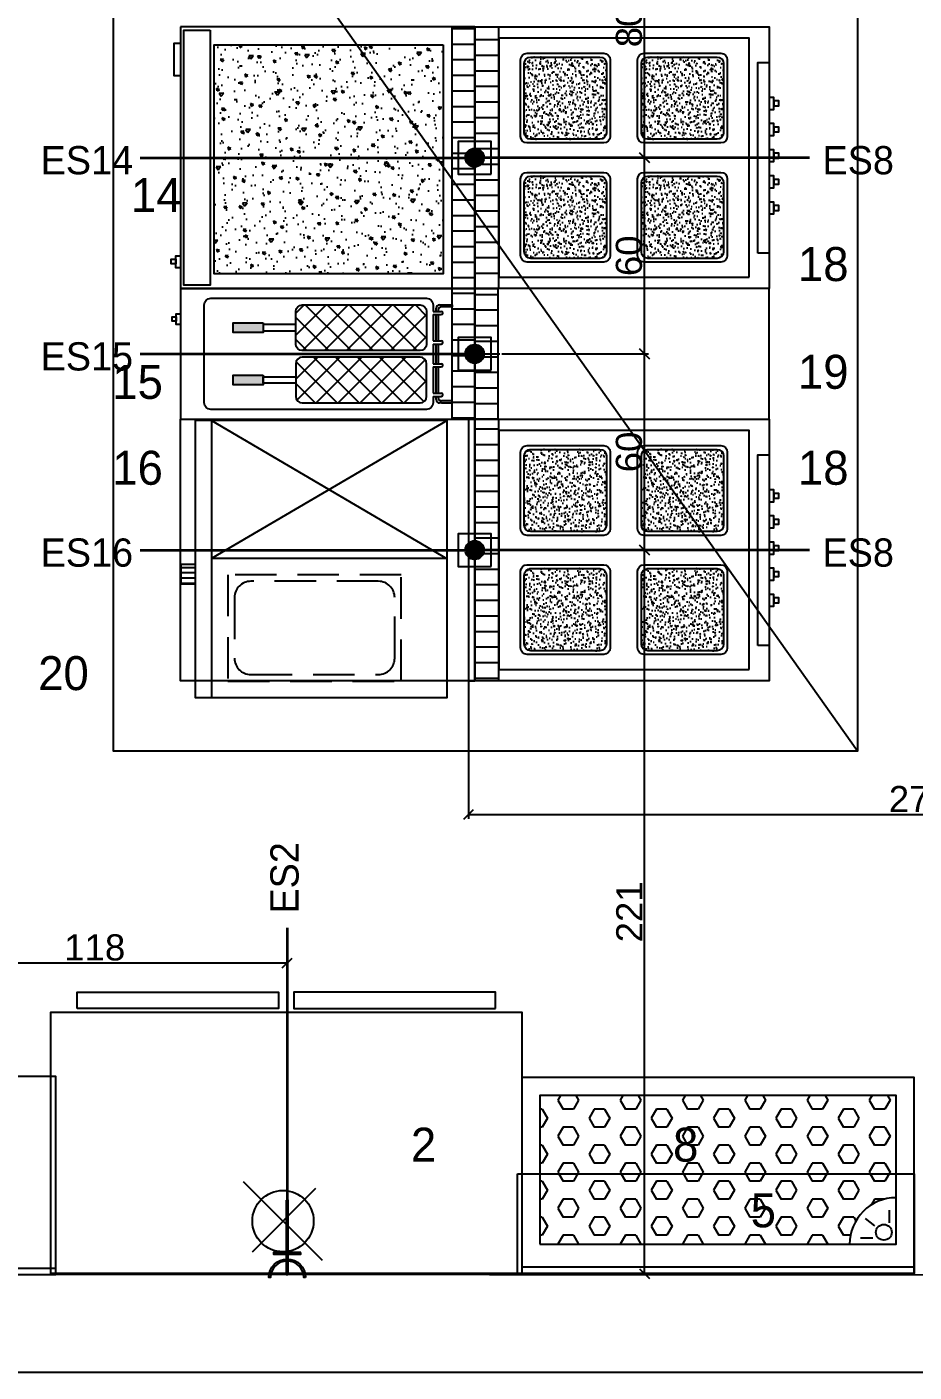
# Model space of a CAD drawing. Header units: millimetres. Extents: x 13502 to 23536, y 11874 to 14203.
# Drawn here: x 18932.7 to 19204, y 12582.2 to 12993.6 of the extents above; entities that cross this region are included whole.
import ezdxf
from ezdxf.enums import TextEntityAlignment as Align

# ---------------------------------------------------------------- set-up
doc = ezdxf.new("R2010")
doc.units = ezdxf.units.MM
doc.linetypes.add('DASHED', pattern=[19.049999999999997, 12.7, -6.35])
for name, color, linetype in [('-DWG_ANA', 7, 'Continuous'), ('CIHAZ', 2, 'Continuous'), ('ELEKTRİK', 10, 'Continuous'), ('S2000-002 Çizgi', 7, 'Continuous')]:
    doc.layers.add(name, color=color, linetype=linetype)
doc.layers.add('ELK', color=1, linetype='Continuous', lineweight=35)
doc.styles.get("Standard").update_dxf_attribs({"font": 'arial.ttf'})
doc.styles.add('TAKSİM', font='GOTHIC.TTF', dxfattribs={"height": 20})
doc.dimstyles.new('OLCU50', dxfattribs={"dimtxt": 8, "dimasz": 3, "dimexe": 1.25, "dimexo": 0.625, "dimtad": 1, "dimdec": 0, "dimtxsty": 'Standard', "dimblk": 'OBLIQUE', "dimcen": 2.5, "dimclrd": 256, "dimclre": 251, "dimclrt": 25, "dimadec": 0, "dimazin": 0, "dimtfac": 1, "dimtdec": 0, "dimtmove": 0, "dimatfit": 3, "dimldrblk": 'OBLIQUE', "dimfxl": 1, "dimarcsym": 0})
pattern_1 = [(45, (-3543.476326109332, -4976.522435194268), (-3.367596045400931, 3.367596045400932), []), (135, (-3543.476326109332, -4976.522435194268), (-3.367596045400932, -3.367596045400931), [])]

# ---------------------------------------------------------------- blocks, each defined once
blk = doc.blocks.new('A$C52B82AD5')
at = {"layer": 'CIHAZ', "color": 5}
for p, q in [((60.9465481800753, 82.02788923474009), (85.05253360984625, 57.92190380497004)), ((82.37969912642848, 79.35054631938465), (62.95906200538275, 59.92990919833892))]:
    blk.add_line(p, q, dxfattribs=at)
for points in [[(8.03743702148222, 4.965564293271655), (8.03743702148222, 1.645775455472176e-05), (69.65774465195045, 1.645775455472176e-05), (69.65774465195045, 4.965564293271655)], [(135.9625764923103, 4.965564293271655), (135.9625764923103, 1.645775455472176e-05), (74.34226886184251, 1.645775455472176e-05), (74.34226886184251, 4.965564293271655)]]:
    blk.add_lwpolyline(points, close=True, dxfattribs=at)
blk.add_circle((73.00269625754709, 69.97985328823188), 9.377002868881192, dxfattribs=at)
at = {"layer": 'S2000-002 Çizgi'}
blk.add_lwpolyline([(144.0000067568963, 86.04390002147784), (144.0000067568963, 6.043900021477839), (6.756896254955791e-06, 6.043900021477839), (6.756896254955791e-06, 86.04390002147784)], close=True, dxfattribs=at)
blk = doc.blocks.new('A$C7D3869B9')
at = {"layer": 'S2000-002 Çizgi'}
h = blk.add_hatch(dxfattribs=at)
h.set_pattern_fill('HEX', color=254, style=0)
h.set_pattern_definition([(0, (-4717.048085552742, -3330.334384126807), (0, 5.499259999999999), [3.174999999999999, -6.349999999999999]), (120, (-4717.048085552742, -3330.334384126807), (-4.762498862015612, -2.749629999999998), [3.174999999999999, -6.349999999999998]), (59.99999999999999, (-4713.873085552742, -3330.334384126807), (-4.762498862015612, 2.74963), [3.174999999999999, -6.349999999999999])])
h.paths.add_polyline_path([(5.49998445658548, 5.499998895680619), (114.4999844565855, 5.499998895680164), (114.4999844565864, 50.99999889568107), (19.71547034817922, 50.99999889568062, -0.4142135623730951), (5.499984456586389, 36.78451300408779)])
for p, q in [((11.98274359422612, 45.37335893067393), (14.82190303900188, 43.152094147365)), ((12.59995186974629, 49.13716517929287), (16.42664248928213, 49.13716517929287)), ((7.538844699169202, 44.44783193762851), (7.538844699169202, 40.56062120916203))]:
    blk.add_line(p, q, dxfattribs=at)
for points in [[(119.9999844565864, 59.99999889568062), (-1.55434136104e-05, 59.99999889568062), (-1.55434136104e-05, 57.99999889568062), (119.9999844565864, 57.99999889568062)], [(119.9999844565864, 59.99999889568062), (-1.55434136104e-05, 59.99999889568062), (-1.55434136104e-05, -1.1043193808e-06), (119.9999844565864, -1.1043193808e-06)], [(114.4999844565864, 50.99999889568062), (5.499984456586389, 50.99999889568062), (5.499984456586389, 5.499998895680619), (114.4999844565864, 5.499998895680619)]]:
    blk.add_lwpolyline(points, close=True, dxfattribs=at)
blk.add_circle((9.256101470715294, 47.34132545318061), 2.404586365101295, dxfattribs=at)
blk.add_arc((5.499984456586389, 50.99999889568062), 14.21548589159283, 270, 0, dxfattribs=at)
blk = doc.blocks.new('A$C6D0302BB')
at = {"layer": 'S2000-002 Çizgi'}
h = blk.add_hatch(dxfattribs=at)
h.set_pattern_fill('ANSI31', color=256, scale=1.5, angle=45, style=0)
h.set_pattern_definition([(90, (-3928.432141393006, -4945.861761882617), (-4.762499999999998, 9e-16), [])])
h.paths.add_polyline_path([(39.99999595980171, 83.00000720687238), (39.99999595980171, 90.00000720687149), (-4.0401982915e-06, 90.00000720687149), (-4.0401982915e-06, 83.00000720687241)])
for points in [[(-4.0401982915e-06, 7.2068723966e-06), (39.99999595980171, 7.2068723966e-06), (39.99999595980171, 90.00000720687238), (-4.0401982915e-06, 90.00000720687238)], [(-4.0401982915e-06, 90.00000720687149), (39.99999595980171, 90.00000720687149), (39.99999595980171, 83.00000720687241), (-4.0401982915e-06, 83.00000720687241)]]:
    blk.add_lwpolyline(points, close=True, dxfattribs=at)
blk = doc.blocks.new('A$C755B416A')
at = {"layer": 'S2000-002 Çizgi'}
h = blk.add_hatch(dxfattribs=at)
h.set_pattern_fill('ANSI31', color=256, scale=1.5, angle=45, style=0)
h.set_pattern_definition([(90, (-3458.603068769567, -4973.738686484537), (-4.762499999999998, 9e-16), [])])
h.paths.add_polyline_path([(2.237102308e-07, 92.62440592475286), (2.237102308e-07, 85.62440592475288), (40.00000022371022, 85.62440592475288), (40.00000022371022, 92.62440592475286)])
h = blk.add_hatch(color=256, dxfattribs=at)
h.paths.add_polyline_path([(35.00000022370978, 81.80148449814897), (35.00000022371023, 82.43931733576937), (35.00000022371114, 85.62440592475376), (34.36216738609073, 85.62440592475288), (34.36216738609073, 82.43931733576937, -0.4142135623722854), (33.36216738609346, 81.43931733576937), (33.00000022371069, 81.43931733576754), (33.00000022371069, 80.80148449814806), (34.00000022371159, 80.80148449814988, 0.414213562372296)])
h.paths.add_polyline_path([(32.00000022371069, 81.43931733576846), (24.00000022371114, 81.43931733576846), (24.00000022371023, 80.80148449814897), (32.00000022371069, 80.80148449814897)])
h.paths.add_polyline_path([(23.00000022371069, 81.43931733576846), (17.00000022370977, 81.43931733576846), (17.00000022370977, 80.80148449814897), (23.00000022371069, 80.80148449814897)])
h.paths.add_polyline_path([(16.00000022370887, 81.43931733576754), (8.000000223709776, 81.43931733576846), (8.000000223709776, 80.80148449814988), (16.00000022370932, 80.80148449814988)])
h.paths.add_polyline_path([(5.637833061329273, 82.43931733576757), (5.637833061329729, 85.62440592475288), (5.000000223709321, 85.62440592475288), (5.000000223710685, 81.80148449814988, 0.4142135623730951), (6.000000223710685, 80.80148449814988), (6.637833061329729, 80.80148449814988), (7.000000223709776, 80.80148449814988), (7.000000223709776, 81.43931733576846), (6.637833061329273, 81.43931733576846, -0.4142135623728287)])
h = blk.add_hatch(dxfattribs=at)
h.set_pattern_fill('ANSI37', color=256, scale=1.5, style=0)
h.set_pattern_definition(pattern_1)
h.paths.add_polyline_path([(19.00000022371023, 75.84065721502066, 0.4142135623730686), (17.00000022371041, 77.84065721502066), (7.000000223709957, 77.84065721502157, 0.4142135623731176), (5.000000223709776, 75.8406572150216), (5.000000223709321, 39.84065721502341, 0.4142135623730725), (7.000000223709138, 37.84065721502339), (17.00000022371005, 37.84065721502247, 0.4142135623731216), (19.00000022371023, 39.84065721502247)])
h = blk.add_hatch(dxfattribs=at)
h.set_pattern_fill('ANSI37', color=256, scale=1.5, style=0)
h.set_pattern_definition(pattern_1)
h.paths.add_polyline_path([(35.00000022371068, 75.8406572150216, 0.414213562373118), (33.0000002237105, 77.84065721502157), (23.00000022371005, 77.84065721502066, 0.4142135623730686), (21.00000022371023, 75.84065721502066), (21.00000022371023, 39.84065721502247, 0.4142135623731216), (23.00000022371041, 37.84065721502247), (33.00000022371133, 37.84065721502339, 0.4142135623730722), (35.00000022371114, 39.84065721502341)])
for points in [[(10.49462161913789, 27.84065721502248), (13.50537882828166, 27.84065721502248), (13.50537882828166, 18.67536257861775), (10.49462161913789, 18.67536257861775)], [(26.4946216191388, 27.84065721502248), (29.50537882828257, 27.84065721502248), (29.50537882828257, 18.67536257861775), (26.4946216191388, 18.67536257861775)]]:
    blk.add_hatch(color=256, dxfattribs=at).paths.add_polyline_path(points)
for p, q in [((5.000000223710685, 81.80148449814988), (5.000000223710231, 85.62440592475288)), ((5.000000223710231, 85.62440592475288), (5.637833061329729, 85.62440592475288)), ((5.637833061329729, 85.62440592475288), (5.637833061329273, 82.43931733576846)), ((7.000000223709776, 79.84065721502157), (7.000000223709776, 82.31664197863849)), ((8.000000223709776, 79.84065721502157), (8.000000223709776, 82.31664197863849)), ((16.00000022370977, 79.84065721502157), (16.00000022370977, 82.31664197863849)), ((17.00000022370977, 79.84065721502157), (17.00000022370977, 82.31664197863849)), ((23.00000022371069, 79.84065721502157), (23.00000022371069, 82.31664197863849)), ((24.00000022371069, 79.84065721502157), (24.00000022371069, 82.31664197863849)), ((32.00000022371069, 79.84065721502157), (32.00000022371069, 82.31664197863849)), ((33.00000022371069, 79.84065721502157), (33.00000022371069, 82.31664197863849)), ((34.36216738609073, 85.62440592475288), (34.36216738609073, 82.43931733576937)), ((35.00000022371023, 85.62440592475288), (34.36216738609073, 85.62440592475288)), ((35.00000022371023, 82.43931733576937), (35.00000022371068, 85.62440592475288)), ((35.00000022371023, 82.43931733576937), (35.00000022370978, 81.80148449814988)), ((6.637833061329729, 80.80148449814988), (6.000000223710685, 80.80148449814988)), ((6.637833061329273, 81.43931733576846), (7.000000223709321, 81.43931733576846)), ((7.000000223710231, 80.80148449814988), (6.637833061329729, 80.80148449814988)), ((8.000000223709321, 81.43931733576846), (16.00000022370977, 81.43931733576846)), ((16.00000022370932, 80.80148449814988), (8.000000223709776, 80.80148449814988)), ((17.00000022370977, 81.43931733576846), (23.00000022371069, 81.43931733576846)), ((23.00000022371114, 80.80148449814897), (17.00000022370977, 80.80148449814988)), ((24.00000022371069, 81.43931733576846), (32.00000022371069, 81.43931733576846)), ((32.00000022371114, 80.80148449814897), (24.00000022371114, 80.80148449814897)), ((33.00000022371023, 81.43931733576846), (33.36216738609073, 81.43931733576937)), ((34.00000022370978, 80.80148449814988), (33.00000022371069, 80.80148449814897))]:
    blk.add_line(p, q, dxfattribs=at)
for points in [[(2.237102308e-07, 2.624405924752863), (40.00000022371022, 2.624405924752863), (40.00000022371022, 92.62440592475286), (2.237102308e-07, 92.62440592475286)], [(2.237102308e-07, 92.62440592475286), (40.00000022371022, 92.62440592475286), (40.00000022371022, 85.62440592475288), (2.237102308e-07, 85.62440592475288)], [(11.00000022370977, 37.84065721502247), (11.00000022370977, 27.84065721502248), (13.00000022370978, 27.84065721502248), (13.00000022370978, 37.84065721502247)], [(29.00000022371069, 37.84065721502247), (29.00000022371069, 27.84065721502248), (27.00000022371069, 27.84065721502248), (27.00000022371069, 37.84065721502247)], [(10.49462161913789, 27.84065721502248), (13.50537882828166, 27.84065721502248), (13.50537882828166, 18.67536257861775), (10.49462161913789, 18.67536257861775)], [(26.4946216191388, 27.84065721502248), (29.50537882828257, 27.84065721502248), (29.50537882828257, 18.67536257861775), (26.4946216191388, 18.67536257861775)], [(7.712257829867668, 2.624405924752863), (10.99275782986842, 2.624405924752863), (10.99275782986842, 1.312205924752561), (7.712257829867668, 1.312205924752561)], [(8.696407829867894, 1.312205924752561), (10.00860782986819, 1.312205924752561), (10.00860782986819, 5.9247522586e-06), (8.696407829867894, 5.9247522586e-06)]]:
    blk.add_lwpolyline(points, close=True, dxfattribs=at)
for points in [[(29.00000022371069, 9.840657215022475), (5.000000223710231, 9.840657215022475, -0.4142135623730951), (3.00000022371023, 11.84065721502247), (3.00000022371023, 77.84065721502157, -0.4142135623730951), (5.000000223710231, 79.84065721502157), (7.000000223709776, 79.84065721502157)], [(33.00000022371069, 79.84065721502157), (35.00000022371023, 79.84065721502157, -0.4142135623731034), (37.00000022371022, 77.84065721502157), (37.00000022370978, 11.84065721502247, -0.4142135623730951), (35.00000022370978, 9.840657215022475), (29.00000022371069, 9.840657215022475)]]:
    blk.add_lwpolyline(points, format="xyb", dxfattribs=at)
for points in [[(8.000000223709776, 79.84065721502157), (16.00000022370977, 79.84065721502157)], [(17.00000022370977, 79.84065721502157), (23.00000022371069, 79.84065721502157)], [(24.00000022371069, 79.84065721502157), (32.00000022371069, 79.84065721502157)]]:
    blk.add_lwpolyline(points, dxfattribs=at)
for points in [[(7.000000223709776, 77.84065721502157), (17.00000022371023, 77.84065721502066, -0.4142135623730951), (19.00000022371023, 75.84065721502066), (19.00000022371023, 39.84065721502247, -0.4142135623730951), (17.00000022371023, 37.84065721502247), (7.000000223709321, 37.84065721502339, -0.4142135623730951), (5.000000223709321, 39.84065721502338), (5.000000223709776, 75.84065721502157, -0.4142135623730951)], [(33.00000022371069, 77.84065721502157), (23.00000022371023, 77.84065721502066, 0.4142135623730951), (21.00000022371023, 75.84065721502066), (21.00000022371023, 39.84065721502247, 0.4142135623730951), (23.00000022371023, 37.84065721502247), (33.00000022371114, 37.84065721502339, 0.4142135623730951), (35.00000022371114, 39.84065721502338), (35.00000022371068, 75.84065721502157, 0.4142135623730951)]]:
    blk.add_lwpolyline(points, format="xyb", close=True, dxfattribs=at)
for centre, radius, start, end in [((6.637833061329273, 82.43931733576846), 1, 180, 270), ((7.500000223709776, 82.31664197863849), 0.5, 0, 180), ((16.50000022370977, 82.31664197863849), 0.5, 0, 180), ((23.50000022371069, 82.31664197863849), 0.5, 0, 180), ((32.50000022371068, 82.31664197863849), 0.5, 0, 180), ((33.36216738609073, 82.43931733576937), 1, 270, 0), ((6.000000223710685, 81.80148449814988), 1, 180, 270), ((34.00000022370978, 81.80148449814988), 1, 270, 0)]:
    blk.add_arc(centre, radius, start, end, dxfattribs=at)
blk = doc.blocks.new('A$C00BB00F4')
at = {"layer": 'S2000-002 Çizgi'}
h = blk.add_hatch(dxfattribs=at)
h.set_pattern_fill('ANSI31', color=256, scale=1.5, angle=45, style=0)
h.set_pattern_definition([(90, (-4807.759455217198, -5227.506430615429), (-4.762499999999998, 9e-16), [])])
h.paths.add_polyline_path([(7.7469831012e-06, 92.91599656089329), (7.7469831012e-06, 85.63028227517952), (80.00000774698309, 85.63028227517952), (80.00000774698309, 92.91599656089329)])
h = blk.add_hatch(dxfattribs=at)
h.set_pattern_fill('AR-CONC', color=256, scale=0.02, angle=45, style=0)
h.set_pattern_definition([(94.99999999999993, (-5282.116598074341, -5393.330489037356), (2.801893006915435, 2.351067588096603), [0.381, -4.190999999999999]), (40.00000000000002, (-5282.116598074341, -5393.330489037356), (-3.20035778016595, 2.203540130743089), [0.3048, -3.352799999999999]), (145.451, (-5281.883107879658, -5393.134567425958), (-0.398443161682815, 4.554604736583427), [0.3238, -3.5618]), (91.18419999999992, (-5282.835018564027, -5392.61206854767), (4.428204864609408, 3.239068257485409), [0.5714999999999997, -6.286499999999998]), (141.6356, (-5282.466002162342, -5392.3421460903), (-0.1417228867045508, 6.856528649643646), [0.4857000000000001, -5.342699999999999]), (36.18400000000003, (-5282.835018564027, -5392.61206854767), (-0.1417114403831481, 6.856527706621227), [0.4572, -5.0292]), (66, (-5282.296203196762, -5392.432463425249), (3.590411025702885, 0.6979053607124366), [0.3809999999999997, -4.190999999999995]), (11.00000000000003, (-5282.296203196762, -5392.432463425249), (-1.73079853044691, 3.47882386387509), [0.3048, -3.352799999999999]), (116.4514, (-5281.997003690225, -5392.374305306709), (1.859600792307726, 4.176729121315923), [0.3238, -3.5618]), (82.50000000000001, (-5282.116598074341, -5393.330489037356), (-1.152109381356208, 1.239468273471739), [0, -3.312159999999997, 0, -3.403599999999997, 0, -3.365499999999997]), (52.49999999999999, (-5282.116598074341, -5393.330489037356), (-0.4717945463884972, 2.361740005493846), [0, -1.940559999999999, 0, -3.235959999999999, 0, -1.2827]), (12.5, (-5282.917636920341, -5394.131527883355), (1.998557260650315, 1.836523911654271), [0, -1.27, 0, -3.9624, 0, -5.257799999999999]), (2.499999999999997, (-5283.276847165183, -5394.490738128197), (1.735278088364335, 2.454447857622283), [0, -1.650999999999999, 0, -2.63144, 0, -3.7338])])
h.paths.add_polyline_path([(9.214293461266605, 54.6658358908854, 0.4142135623731077), (11.2142934612666, 52.66583589088533), (32.35715060412622, 52.66583589088533, 0.4142135623731076), (34.35715060412622, 54.6658358908854), (34.35715060412531, 75.80869303374138, 0.4142135623730701), (32.3571506041254, 77.80869303374129), (11.2142934612676, 77.8086930337422, 0.4142135623730952), (9.214293461267516, 75.80869303374229)])
h = blk.add_hatch(dxfattribs=at)
h.set_pattern_fill('AR-CONC', color=256, scale=0.02, angle=45, style=0)
h.set_pattern_definition([(94.99999999999993, (-5245.688026645769, -5393.330489037356), (2.801893006915435, 2.351067588096603), [0.381, -4.190999999999999]), (40.00000000000002, (-5245.688026645769, -5393.330489037356), (-3.20035778016595, 2.203540130743089), [0.3048, -3.352799999999999]), (145.451, (-5245.454536451087, -5393.134567425958), (-0.398443161682815, 4.554604736583427), [0.3238, -3.5618]), (91.18419999999992, (-5246.406447135454, -5392.61206854767), (4.428204864609408, 3.239068257485409), [0.5714999999999997, -6.286499999999998]), (141.6356, (-5246.03743073377, -5392.3421460903), (-0.1417228867045508, 6.856528649643646), [0.4857000000000001, -5.342699999999999]), (36.18400000000003, (-5246.406447135454, -5392.61206854767), (-0.1417114403831481, 6.856527706621227), [0.4572, -5.0292]), (66, (-5245.867631768189, -5392.432463425249), (3.590411025702885, 0.6979053607124366), [0.3809999999999996, -4.190999999999994]), (11.00000000000003, (-5245.867631768189, -5392.432463425249), (-1.73079853044691, 3.47882386387509), [0.3048, -3.352799999999999]), (116.4514, (-5245.568432261653, -5392.374305306709), (1.859600792307726, 4.176729121315923), [0.3238, -3.5618]), (82.50000000000001, (-5245.688026645769, -5393.330489037356), (-1.152109381356208, 1.239468273471739), [0, -3.312159999999996, 0, -3.403599999999997, 0, -3.365499999999997]), (52.49999999999999, (-5245.688026645769, -5393.330489037356), (-0.4717945463884972, 2.361740005493846), [0, -1.940559999999999, 0, -3.235959999999999, 0, -1.2827]), (12.5, (-5246.489065491768, -5394.131527883355), (1.998557260650315, 1.836523911654271), [0, -1.27, 0, -3.9624, 0, -5.257799999999999]), (2.499999999999997, (-5246.84827573661, -5394.490738128197), (1.735278088364335, 2.454447857622283), [0, -1.650999999999999, 0, -2.63144, 0, -3.7338])])
h.paths.add_polyline_path([(45.64286488983907, 54.6658358908854, 0.4142135623731077), (47.64286488983907, 52.66583589088533), (68.78572203269867, 52.66583589088533, 0.4142135623731076), (70.78572203269869, 54.6658358908854), (70.78572203269778, 75.80869303374138, 0.4142135623730701), (68.78572203269786, 77.80869303374129), (47.64286488984007, 77.8086930337422, 0.4142135623730952), (45.64286488983997, 75.80869303374229)])
h = blk.add_hatch(dxfattribs=at)
h.set_pattern_fill('AR-CONC', color=256, scale=0.02, angle=45, style=0)
h.set_pattern_definition([(94.99999999999993, (-5282.116598074341, -5429.136738400923), (2.801893006915435, 2.351067588096603), [0.381, -4.190999999999999]), (40.00000000000002, (-5282.116598074341, -5429.136738400923), (-3.20035778016595, 2.203540130743089), [0.3048, -3.352799999999999]), (145.451, (-5281.883107879658, -5428.940816789524), (-0.398443161682815, 4.554604736583427), [0.3238, -3.5618]), (91.18419999999992, (-5282.835018564027, -5428.418317911236), (4.428204864609408, 3.239068257485409), [0.5714999999999997, -6.286499999999998]), (141.6356, (-5282.466002162342, -5428.148395453867), (-0.1417228867045508, 6.856528649643646), [0.4857000000000001, -5.342699999999999]), (36.18400000000003, (-5282.835018564027, -5428.418317911236), (-0.1417114403831481, 6.856527706621227), [0.4572, -5.0292]), (66, (-5282.296203196762, -5428.238712788814), (3.590411025702885, 0.6979053607124366), [0.3809999999999996, -4.190999999999994]), (11.00000000000003, (-5282.296203196762, -5428.238712788814), (-1.73079853044691, 3.47882386387509), [0.3048, -3.352799999999999]), (116.4514, (-5281.997003690225, -5428.180554670277), (1.859600792307726, 4.176729121315923), [0.3238, -3.5618]), (82.50000000000001, (-5282.116598074341, -5429.136738400923), (-1.152109381356208, 1.239468273471739), [0, -3.312159999999996, 0, -3.403599999999997, 0, -3.365499999999997]), (52.49999999999999, (-5282.116598074341, -5429.136738400923), (-0.4717945463884972, 2.361740005493846), [0, -1.940559999999999, 0, -3.235959999999999, 0, -1.2827]), (12.5, (-5282.917636920341, -5429.937777246921), (1.998557260650315, 1.836523911654271), [0, -1.27, 0, -3.9624, 0, -5.257799999999999]), (2.499999999999997, (-5283.276847165183, -5430.296987491764), (1.735278088364335, 2.454447857622283), [0, -1.650999999999999, 0, -2.63144, 0, -3.7338])])
h.paths.add_polyline_path([(9.214293461266605, 18.85958652731924, 0.4142135623731077), (11.2142934612666, 16.85958652731915), (32.35715060412622, 16.85958652731915, 0.4142135623731076), (34.35715060412622, 18.85958652731924), (34.35715060412531, 40.00244367017521, 0.4142135623730701), (32.3571506041254, 42.00244367017512), (11.2142934612676, 42.00244367017603, 0.4142135623730952), (9.214293461267516, 40.00244367017611)])
h = blk.add_hatch(dxfattribs=at)
h.set_pattern_fill('AR-CONC', color=256, scale=0.02, angle=45, style=0)
h.set_pattern_definition([(94.99999999999993, (-5245.688026645769, -5429.136738400923), (2.801893006915435, 2.351067588096603), [0.381, -4.190999999999999]), (40.00000000000002, (-5245.688026645769, -5429.136738400923), (-3.20035778016595, 2.203540130743089), [0.3048, -3.352799999999999]), (145.451, (-5245.454536451087, -5428.940816789524), (-0.398443161682815, 4.554604736583427), [0.3238, -3.5618]), (91.18419999999992, (-5246.406447135454, -5428.418317911236), (4.428204864609408, 3.239068257485409), [0.5714999999999997, -6.286499999999998]), (141.6356, (-5246.03743073377, -5428.148395453867), (-0.1417228867045508, 6.856528649643646), [0.4857000000000001, -5.342699999999999]), (36.18400000000003, (-5246.406447135454, -5428.418317911236), (-0.1417114403831481, 6.856527706621227), [0.4572, -5.0292]), (66, (-5245.867631768189, -5428.238712788814), (3.590411025702885, 0.6979053607124366), [0.3809999999999996, -4.190999999999994]), (11.00000000000003, (-5245.867631768189, -5428.238712788814), (-1.73079853044691, 3.47882386387509), [0.3048, -3.352799999999999]), (116.4514, (-5245.568432261653, -5428.180554670277), (1.859600792307726, 4.176729121315923), [0.3238, -3.5618]), (82.50000000000001, (-5245.688026645769, -5429.136738400923), (-1.152109381356208, 1.239468273471739), [0, -3.312159999999996, 0, -3.403599999999996, 0, -3.365499999999996]), (52.49999999999999, (-5245.688026645769, -5429.136738400923), (-0.4717945463884972, 2.361740005493846), [0, -1.940559999999999, 0, -3.235959999999999, 0, -1.2827]), (12.5, (-5246.489065491768, -5429.937777246921), (1.998557260650315, 1.836523911654271), [0, -1.27, 0, -3.9624, 0, -5.257799999999999]), (2.499999999999997, (-5246.84827573661, -5430.296987491764), (1.735278088364335, 2.454447857622283), [0, -1.650999999999999, 0, -2.63144, 0, -3.7338])])
h.paths.add_polyline_path([(45.64286488983907, 18.85958652731924, 0.4142135623731077), (47.64286488983907, 16.85958652731915), (68.78572203269867, 16.85958652731915, 0.4142135623731076), (70.78572203269869, 18.85958652731924), (70.78572203269778, 40.00244367017521, 0.4142135623730701), (68.78572203269786, 42.00244367017512), (47.64286488984007, 42.00244367017603, 0.4142135623730952), (45.64286488983997, 40.00244367017611)])
for points in [[(7.7469831012e-06, 92.91599656089329), (80.00000774698309, 92.91599656089329), (80.00000774698309, 2.91599656089329), (7.7469831012e-06, 2.91599656089329)], [(7.7469831012e-06, 85.63028227517952), (80.00000774698309, 85.63028227517952), (80.00000774698309, 2.91599656089329), (7.7469831012e-06, 2.91599656089329)], [(3.42857917555375, 9.037997285883648), (76.57143631841245, 9.037997285883648), (76.57143631841245, 85.63028227517952), (3.42857917555375, 85.63028227517952)], [(10.84563368743147, 6.344567989465758), (69.15438180653655, 6.344567989465758), (69.15438180653655, 2.91599656089329), (10.84563368743147, 2.91599656089329)], [(26.43490759395718, 2.91599656089329), (22.78990759395674, 2.91599656089329), (22.78990759395674, 1.457996560894571), (26.43490759395718, 1.457996560894571)], [(25.34140759395723, 1.457996560894571), (23.88340759395669, 1.457996560894571), (23.88340759395669, -3.4391041481e-06), (25.34140759395723, -3.4391041481e-06)], [(34.43490759395718, 2.91599656089329), (30.78990759395674, 2.91599656089329), (30.78990759395674, 1.457996560894571), (34.43490759395718, 1.457996560894571)], [(33.34140759395723, 1.457996560894571), (31.88340759395669, 1.457996560894571), (31.88340759395669, -3.4391041481e-06), (33.34140759395723, -3.4391041481e-06)], [(42.43490759395718, 2.91599656089329), (38.78990759395674, 2.91599656089329), (38.78990759395674, 1.457996560894571), (42.43490759395718, 1.457996560894571)], [(41.34140759395722, 1.457996560894571), (39.88340759395669, 1.457996560894571), (39.88340759395669, -3.4391041481e-06), (41.34140759395722, -3.4391041481e-06)], [(50.43490759395718, 2.91599656089329), (46.78990759395674, 2.91599656089329), (46.78990759395674, 1.457996560894571), (50.43490759395718, 1.457996560894571)], [(49.34140759395722, 1.457996560894571), (47.88340759395668, 1.457996560894571), (47.88340759395668, -3.4391041481e-06), (49.34140759395722, -3.4391041481e-06)], [(58.43490759395718, 2.91599656089329), (54.78990759395674, 2.91599656089329), (54.78990759395674, 1.457996560894571), (58.43490759395718, 1.457996560894571)], [(57.34140759395722, 1.457996560894571), (55.88340759395669, 1.457996560894571), (55.88340759395669, -3.4391041481e-06), (57.34140759395722, -3.4391041481e-06)]]:
    blk.add_lwpolyline(points, close=True, dxfattribs=at)
for points in [[(10.07143631841063, 78.9515501766), (33.5000077469831, 78.9515501766, -0.4142135623730951), (35.5000077469831, 76.9515501766), (35.5000077469831, 53.52297874802936, -0.4142135623730847), (33.5000077469831, 51.52297874802935), (10.07143631841063, 51.52297874802753, -0.4142135623730951), (8.071436318410633, 53.52297874802753), (8.071436318410633, 76.9515501766, -0.4142135623730846)], [(46.5000077469831, 78.9515501766), (69.92857917555557, 78.9515501766, -0.4142135623730951), (71.92857917555557, 76.9515501766), (71.92857917555557, 53.52297874802936, -0.4142135623730847), (69.92857917555557, 51.52297874802935), (46.5000077469831, 51.52297874802753, -0.4142135623730951), (44.5000077469831, 53.52297874802753), (44.5000077469831, 76.9515501766, -0.4142135623730846)], [(11.21429346126751, 77.8086930337422), (32.35715060412531, 77.80869303374129, -0.4142135623730951), (34.35715060412531, 75.80869303374129), (34.35715060412622, 54.66583589088533, -0.4142135623730951), (32.35715060412622, 52.66583589088533), (11.2142934612666, 52.66583589088533, -0.4142135623730951), (9.214293461266605, 54.66583589088533), (9.214293461267516, 75.8086930337422, -0.4142135623730951)], [(47.64286488983997, 77.8086930337422), (68.78572203269778, 77.80869303374129, -0.4142135623730951), (70.78572203269778, 75.80869303374129), (70.78572203269869, 54.66583589088533, -0.4142135623730951), (68.78572203269867, 52.66583589088533), (47.64286488983907, 52.66583589088533, -0.4142135623730951), (45.64286488983907, 54.66583589088533), (45.64286488983997, 75.8086930337422, -0.4142135623730951)], [(10.07143631841063, 43.14530081303383), (33.5000077469831, 43.14530081303383, -0.4142135623730951), (35.5000077469831, 41.14530081303382), (35.5000077469831, 17.71672938446318, -0.4142135623730847), (33.5000077469831, 15.71672938446318), (10.07143631841063, 15.71672938446136, -0.4142135623730951), (8.071436318410633, 17.71672938446136), (8.071436318410633, 41.14530081303382, -0.4142135623730846)], [(11.21429346126751, 42.00244367017603), (32.35715060412531, 42.00244367017512, -0.4142135623730951), (34.35715060412531, 40.00244367017512), (34.35715060412622, 18.85958652731915, -0.4142135623730951), (32.35715060412622, 16.85958652731915), (11.2142934612666, 16.85958652731915, -0.4142135623730951), (9.214293461266605, 18.85958652731915), (9.214293461267516, 40.00244367017603, -0.4142135623730951)], [(46.5000077469831, 43.14530081303383), (69.92857917555557, 43.14530081303383, -0.4142135623730951), (71.92857917555557, 41.14530081303382), (71.92857917555557, 17.71672938446318, -0.4142135623730847), (69.92857917555557, 15.71672938446318), (46.5000077469831, 15.71672938446136, -0.4142135623730951), (44.5000077469831, 17.71672938446136), (44.5000077469831, 41.14530081303382, -0.4142135623730846)], [(47.64286488983997, 42.00244367017603), (68.78572203269778, 42.00244367017512, -0.4142135623730951), (70.78572203269778, 40.00244367017512), (70.78572203269869, 18.85958652731915, -0.4142135623730951), (68.78572203269867, 16.85958652731915), (47.64286488983907, 16.85958652731915, -0.4142135623730951), (45.64286488983907, 18.85958652731915), (45.64286488983997, 40.00244367017603, -0.4142135623730951)]]:
    blk.add_lwpolyline(points, format="xyb", close=True, dxfattribs=at)
blk = doc.blocks.new('A$C49855139')
at = {"layer": 'S2000-002 Çizgi'}
h = blk.add_hatch(dxfattribs=at)
h.set_pattern_fill('ANSI31', color=256, scale=1.5, angle=45, style=0)
h.set_pattern_definition([(90, (-4825.413930782308, -5259.877818309009), (-4.762499999999998, 9e-16), [])])
h.paths.add_polyline_path([(79.99999698994087, 85.91599424912874), (79.99999698994087, 92.91599424912785), (-3.0100591175e-06, 92.91599424912785), (-3.0100591175e-06, 85.91599424912874)])
h = blk.add_hatch(dxfattribs=at)
h.set_pattern_fill('AR-CONC', color=256, scale=0.05, angle=45, style=0)
h.set_pattern_definition([(95, (-2766.72646713171, -4971.207806773598), (7.004732517288589, 5.877668970241507), [0.9525000000000002, -10.4775]), (40.00000000000002, (-2766.72646713171, -4971.207806773598), (-8.000894450414874, 5.508850326857723), [0.762, -8.382]), (145.451, (-2766.142741645006, -4970.718002745105), (-0.9961079042070357, 11.38651184145857), [0.8095, -8.9045]), (91.18419999999998, (-2768.522518355924, -4969.411755549384), (11.07051216152352, 8.097670643713526), [1.428749999999999, -15.71625]), (141.6356, (-2767.599977351713, -4968.736949405962), (-0.3543072167613754, 17.14132162410912), [1.21425, -13.35675]), (36.18400000000003, (-2768.522518355924, -4969.411755549384), (-0.3542786009578709, 17.14131926655306), [1.143, -12.573]), (66, (-2767.175479937763, -4968.962742743332), (8.976027564257214, 1.744763401781092), [0.9525, -10.4775]), (11.00000000000004, (-2767.175479937763, -4968.962742743332), (-4.326996326117277, 8.697059659687726), [0.762, -8.382]), (116.4514, (-2766.427481171421, -4968.817347446983), (4.649001980769318, 10.44182280328981), [0.8095, -8.9045]), (82.50000000000001, (-2766.72646713171, -4971.207806773598), (-2.88027345339052, 3.098670683679349), [0, -8.280399999999998, 0, -8.508999999999997, 0, -8.413749999999997]), (52.49999999999999, (-2766.72646713171, -4971.207806773598), (-1.179486365971242, 5.904350013734616), [0, -4.851399999999999, 0, -8.0899, 0, -3.20675]), (12.5, (-2768.729064246708, -4973.210403888596), (4.996393151625788, 4.591309779135676), [0, -3.175, 0, -9.906, 0, -13.1445]), (2.499999999999997, (-2769.627089858815, -4974.108429500704), (4.338195220910837, 6.136119644055709), [0, -4.1275, 0, -6.5786, 0, -9.3345])])
h.paths.add_polyline_path([(75.52883399093933, 13.20599716778815), (75.52883399093933, 83.20599716778723), (5.528833990937529, 83.20599716778723), (5.528833990937529, 13.20599716778815)])
for points in [[(-3.0100591175e-06, 2.915994249128743), (79.99999698994087, 2.915994249128743), (79.99999698994087, 92.91599424912874), (-3.0100591175e-06, 92.91599424912874)], [(-3.0100591175e-06, 92.91599424912785), (79.99999698994087, 92.91599424912785), (79.99999698994087, 85.91599424912874), (-3.0100591175e-06, 85.91599424912874)], [(5.528833990937529, 83.20599716778723), (75.52883399093935, 83.20599716778723), (75.52883399093935, 13.20599716778815), (5.528833990937529, 13.20599716778815)], [(0.9999969899408824, 11.91599424912783), (78.99999698994087, 11.91599424912783), (78.99999698994087, 3.915994249128743), (0.9999969899408824, 3.915994249128743)], [(4.999996989940882, 2.915994249128743), (14.99999698994088, 2.915994249128743), (14.99999698994088, 0.9159942491278344), (4.999996989940882, 0.9159942491278344)], [(70.05512768796234, 2.915994249128743), (73.70012768796278, 2.915994249128743), (73.70012768796278, 1.457994249128205), (70.05512768796234, 1.457994249128205)], [(71.02223462699203, 1.457994249128205), (72.48023462699075, 1.457994249128205), (72.48023462699075, -5.7508714235e-06), (71.02223462699203, -5.7508714235e-06)]]:
    blk.add_lwpolyline(points, close=True, dxfattribs=at)
blk = doc.blocks.new('A$C6B106424')
at = {"layer": 'S2000-002 Çizgi'}
h = blk.add_hatch(dxfattribs=at)
h.set_pattern_fill('LINE', color=256, scale=0.5, angle=90, style=0)
h.set_pattern_definition([(90, (-1215.703073314944, -3768.810531495854), (-1.587499999999999, 1e-16), [])])
h.paths.add_polyline_path([(50.05683666282857, 4.255045178198997), (43.91484436783867, 4.255045178198997), (43.91484436783867, -6.3195602706e-06), (50.05683666282857, -6.3195602706e-06)])
for p, q in [((1.62689138961e-05, 9.255045178198996), (42.35001626891381, 81.35504517819938)), ((1.62689138961e-05, 81.35504517819938), (42.20001626891371, 9.255045178198996)), ((42.20001626891371, 81.35504517819938), (42.20001626891371, 9.255045178198996)), ((1.62689138961e-05, 9.255045178198996), (84.70001626891371, 9.255045178198996))]:
    blk.add_line(p, q, dxfattribs=at)
for points in [[(1.62689138961e-05, 4.255045178198997), (84.70001626891371, 4.255045178198997), (84.70001626891371, 81.35504517819938), (1.62689138961e-05, 81.35504517819938)], [(50.05683666282857, -6.3195602706e-06), (43.91484436783867, -6.3195602706e-06), (43.91484436783867, 4.255045178198997), (50.05683666282857, 4.255045178198997)]]:
    blk.add_lwpolyline(points, close=True, dxfattribs=at)
at = {"layer": 'S2000-002 Çizgi', "linetype": 'DASHED'}
blk.add_lwpolyline([(47.20001626891371, 67.255045178199), (47.20001626891371, 14.255045178199), (79.70001626891371, 14.255045178199), (79.70001626891371, 67.255045178199)], close=True, dxfattribs=at)
blk.add_lwpolyline([(49.20001626891418, 60.255045178199), (49.20001626891418, 21.255045178199, 0.4142135623730982), (54.20001626891418, 16.255045178199), (72.70001626891371, 16.255045178199, 0.4142135623730951), (77.70001626891371, 21.255045178199), (77.70001626891371, 60.255045178199, 0.4142135623730951), (72.70001626891371, 65.255045178199), (54.20001626891418, 65.255045178199, 0.4142135623730951)], format="xyb", close=True, dxfattribs=at)
blk = doc.blocks.new('A$C611F6802')
at = {"layer": '-DWG_ANA'}
h = blk.add_hatch(dxfattribs=at)
h.set_pattern_fill('ANSI31', color=1, style=0)
h.set_pattern_definition([(45, (-55670.14020227872, -22065.11067284289), (-0.08838834764831843, 0.08838834764831845), [])])
h.paths.add_polyline_path([(4.423971784401617, 7.700424825947266, 1), (10.13888412773802, 7.700424825947266, 1)])
at = {"layer": '-DWG_ANA', "color": 1}
for p, q in [((7.28142795606982, 7.700424825947266), (7.28142795606982, 15.25836134111159)), ((7.28142795606982, 15.25836134111159), (7.28142795606982, 0)), ((7.28142795606982, 7.629180670555797), (0, 7.629180670555797)), ((7.28142795606982, 7.629180670555797), (14.67722620816494, 7.629180670555797)), ((14.67722620816494, 7.629180670555797), (7.28142795606982, 7.629180670555797))]:
    blk.add_line(p, q, dxfattribs=at)
blk.add_lwpolyline([(2.28142795606982, 2.700424825947266), (12.28142795606982, 2.700424825947266), (12.28142795606982, 12.70042482594727), (2.28142795606982, 12.70042482594727)], close=True, dxfattribs=at)
blk.add_circle((7.28142795606982, 7.700424825947266), 2.857456171668203, dxfattribs=at)
blk = doc.blocks.new('A$C50025146')
at = {"layer": 'ELEKTRİK'}
for points in [[(16.0258407970905, 9.846670621633166), (16.5885051934838, 9.846670621633166), (16.5885051934838, 1.406704675742731), (16.0258407970905, 1.406704675742731)], [(6.940050297998823e-05, 5.345355450490388), (6.940050297998823e-05, 5.908019846885509), (22.50664525620232, 5.908019846885509), (22.50664525620232, 5.345355450490388)]]:
    blk.add_hatch(color=256, dxfattribs=at).paths.add_polyline_path(points)
h = blk.add_hatch(color=256, dxfattribs=at)
edge = h.paths.add_edge_path()
edge.add_line((23.70435837441619, 11.25333161261187), (23.70435837441619, 10.69066721622039))
edge.add_ellipse((23.70435837441619, 5.626687648689767), major_axis=(3.580774291992597, -3.580774291992606), ratio=0.9999999999999413, start_angle=134.9999999999983, end_angle=314.9999999999983)
edge.add_line((23.70435837441619, 0.5627080811555061), (23.70435837441619, 4.368476402305532e-05))
edge.add_ellipse((23.70435837441619, 5.626687648689767), major_axis=(3.978638102213783, 3.978638102213774), ratio=0.9999999999999128, start_angle=45.0000000000025, end_angle=225.0000000000025, ccw=False)
for points, elevation in [([(16.0258407970905, 1.406704675742731), (16.0258407970905, 9.846670621633166), (16.5885051934838, 9.846670621633166), (16.5885051934838, 1.406704675742731)], 4.791194770819646e-08), ([(6.940050297998823e-05, 5.908019846885509), (22.50664525620232, 5.908019846885509), (22.50664525620232, 5.345355450490388), (6.940050297998823e-05, 5.345355450490388)], 4.794507297291503e-08)]:
    blk.add_lwpolyline(points, close=True, dxfattribs=dict(at, elevation=elevation))
at = {"layer": 'ELEKTRİK', "elevation": 4.798666618537076e-08}
blk.add_lwpolyline([(23.70435837441437, 4.368476402305532e-05), (23.70435837441619, 0.5627080811555061, -0.9999999999999944), (23.70435837441619, 10.69066721622039), (23.70435837441619, 11.25333161261187, 0.9999999999999944)], format="xyb", close=True, dxfattribs=at)
blk = doc.blocks.new('_Oblique')
at = {"color": 0, "linetype": 'ByBlock', "lineweight": -2}
blk.add_line((-0.5, -0.5), (0.5, 0.5), dxfattribs=at)
blk = doc.blocks.new('*D84')
at = {"color": 251, "lineweight": -2, "transparency": 16777216}
for p, q in [((18894.56438534003, 12673.35140470808), (18894.56438534003, 12708.55673194752)), ((19012.26122837276, 12611.71164165123), (19012.26122837276, 12708.55673194752))]:
    blk.add_line(p, q, dxfattribs=at)
at = {"lineweight": -2, "transparency": 16777216}
blk.add_line((18894.56438534003, 12707.30673194752), (19012.26122837276, 12707.30673194752), dxfattribs=at)
at = {"layer": 'Defpoints', "color": 0, "transparency": 16777216}
for p in [(19012.26122837276, 12707.30673194752), (18894.56438534003, 12672.72640470808), (19012.26122837276, 12611.08664165123)]:
    blk.add_point(p, dxfattribs=at)
at = {"lineweight": -2, "transparency": 16777216, "xscale": 3, "yscale": 3, "zscale": 3, "rotation": 180}
blk.add_blockref('_Oblique', (18894.56438534003, 12707.30673194752), dxfattribs=at)
at = {"lineweight": -2, "transparency": 16777216, "xscale": 3, "yscale": 3, "zscale": 3}
blk.add_blockref('_Oblique', (19012.26122837276, 12707.30673194752), dxfattribs=at)
at = {"color": 25, "transparency": 16777216, "insert": (18953.4128068564, 12712.0163158493), "char_height": 8, "attachment_point": 5}
blk.add_mtext('118', dxfattribs=at)
blk = doc.blocks.new('*D87')
at = {"color": 251, "lineweight": -2, "transparency": 16777216}
for p, q in [((19171.41340725529, 12833.58919568036), (19120.27174399466, 12833.58919568036)), ((19143.35489617457, 12612.28435476946), (19120.27174399466, 12612.28435476946))]:
    blk.add_line(p, q, dxfattribs=at)
at = {"lineweight": -2, "transparency": 16777216}
blk.add_line((19121.52174399466, 12612.28435476946), (19121.52174399466, 12833.58919568036), dxfattribs=at)
at = {"layer": 'Defpoints', "color": 0, "transparency": 16777216}
for p in [(19121.52174399466, 12833.58919568036), (19172.03840725529, 12833.58919568036), (19143.97989617457, 12612.28435476946)]:
    blk.add_point(p, dxfattribs=at)
at = {"lineweight": -2, "transparency": 16777216, "xscale": 3, "yscale": 3, "zscale": 3}
for p, rotation in [((19121.52174399466, 12833.58919568036), 90), ((19121.52174399466, 12612.28435476946), 270)]:
    blk.add_blockref('_Oblique', p, dxfattribs=dict(at, rotation=rotation))
at = {"color": 25, "transparency": 16777216, "insert": (19116.8803729169, 12722.9367752249), "char_height": 8, "attachment_point": 5, "rotation": 90}
blk.add_mtext('221', dxfattribs=at)
blk = doc.blocks.new('*D88')
at = {"color": 251, "lineweight": -2, "transparency": 16777216}
for p, q in [((19077.91871698242, 12893.58919568036), (19122.77174399468, 12893.58919568036)), ((19171.41340725529, 12833.58919568036), (19120.27174399468, 12833.58919568036))]:
    blk.add_line(p, q, dxfattribs=at)
at = {"lineweight": -2, "transparency": 16777216}
blk.add_line((19121.52174399468, 12833.58919568036), (19121.52174399468, 12893.58919568036), dxfattribs=at)
at = {"layer": 'Defpoints', "color": 0, "transparency": 16777216}
for p in [(19077.29371698242, 12893.58919568036), (19121.52174399468, 12893.58919568036), (19172.03840725529, 12833.58919568036)]:
    blk.add_point(p, dxfattribs=at)
at = {"lineweight": -2, "transparency": 16777216, "xscale": 3, "yscale": 3, "zscale": 3}
for p, rotation in [((19121.52174399468, 12893.58919568036), 90), ((19121.52174399468, 12833.58919568036), 270)]:
    blk.add_blockref('_Oblique', p, dxfattribs=dict(at, rotation=rotation))
at = {"color": 25, "transparency": 16777216, "insert": (19116.8121600929, 12863.58919568035), "char_height": 8, "attachment_point": 5, "rotation": 90}
blk.add_mtext('60', dxfattribs=at)
blk = doc.blocks.new('*D89')
at = {"color": 251, "lineweight": -2, "transparency": 16777216}
for p, q in [((19121.44084970588, 12953.58919568036), (19122.77174399469, 12953.58919568036)), ((19077.91871698242, 12893.58919568036), (19122.77174399469, 12893.58919568036))]:
    blk.add_line(p, q, dxfattribs=at)
at = {"lineweight": -2, "transparency": 16777216}
blk.add_line((19121.52174399469, 12893.58919568036), (19121.52174399469, 12953.58919568036), dxfattribs=at)
at = {"layer": 'Defpoints', "color": 0, "transparency": 16777216}
for p in [(19120.81584970588, 12953.58919568036), (19121.52174399469, 12953.58919568036), (19077.29371698242, 12893.58919568036)]:
    blk.add_point(p, dxfattribs=at)
at = {"lineweight": -2, "transparency": 16777216, "xscale": 3, "yscale": 3, "zscale": 3}
for p, rotation in [((19121.52174399469, 12953.58919568036), 90), ((19121.52174399469, 12893.58919568036), 270)]:
    blk.add_blockref('_Oblique', p, dxfattribs=dict(at, rotation=rotation))
at = {"color": 25, "transparency": 16777216, "insert": (19116.81216009292, 12923.58919568035), "char_height": 8, "attachment_point": 5, "rotation": 90}
blk.add_mtext('60', dxfattribs=at)
blk = doc.blocks.new('*D90')
at = {"color": 251, "lineweight": -2, "transparency": 16777216}
for p, q in [((19171.41340725529, 13033.58919568036), (19120.27174399471, 13033.58919568036)), ((19121.44084970588, 12953.58919568036), (19122.77174399471, 12953.58919568036))]:
    blk.add_line(p, q, dxfattribs=at)
at = {"lineweight": -2, "transparency": 16777216}
blk.add_line((19121.52174399471, 12953.58919568036), (19121.52174399471, 13033.58919568036), dxfattribs=at)
at = {"layer": 'Defpoints', "color": 0, "transparency": 16777216}
for p in [(19121.52174399471, 13033.58919568036), (19172.03840725529, 13033.58919568036), (19120.81584970588, 12953.58919568036)]:
    blk.add_point(p, dxfattribs=at)
at = {"lineweight": -2, "transparency": 16777216, "xscale": 3, "yscale": 3, "zscale": 3}
for p, rotation in [((19121.52174399471, 13033.58919568036), 90), ((19121.52174399471, 12953.58919568036), 270)]:
    blk.add_blockref('_Oblique', p, dxfattribs=dict(at, rotation=rotation))
at = {"color": 25, "transparency": 16777216, "insert": (19116.81216009293, 12993.58919568035), "char_height": 8, "attachment_point": 5, "rotation": 90}
blk.add_mtext('80', dxfattribs=at)
blk = doc.blocks.new('*D91')
at = {"color": 251, "lineweight": -2, "transparency": 16777216}
for p, q in [((19067.66453631186, 12830.85588909333), (19067.66453631186, 12751.42393546146)), ((19343.47565593555, 12807.69098586178), (19343.47565593555, 12751.42393546146))]:
    blk.add_line(p, q, dxfattribs=at)
at = {"lineweight": -2, "transparency": 16777216}
blk.add_line((19067.66453631186, 12752.67393546146), (19343.47565593555, 12752.67393546146), dxfattribs=at)
at = {"layer": 'Defpoints', "color": 0, "transparency": 16777216}
for p in [(19067.66453631186, 12831.48088909333), (19343.47565593555, 12808.31598586178), (19343.47565593555, 12752.67393546146)]:
    blk.add_point(p, dxfattribs=at)
at = {"lineweight": -2, "transparency": 16777216, "xscale": 3, "yscale": 3, "zscale": 3, "rotation": 180}
blk.add_blockref('_Oblique', (19067.66453631186, 12752.67393546146), dxfattribs=at)
at = {"lineweight": -2, "transparency": 16777216, "xscale": 3, "yscale": 3, "zscale": 3}
blk.add_blockref('_Oblique', (19343.47565593555, 12752.67393546146), dxfattribs=at)
at = {"color": 25, "transparency": 16777216, "insert": (19205.57009612371, 12757.38351936323), "char_height": 8, "attachment_point": 5}
blk.add_mtext('276', dxfattribs=at)

msp = doc.modelspace()

# ---------------------------------------------------------------- linework, layer by layer
msp.add_line((19186.69592575682, 12772.07368219341), (18959.05449201899, 13093.27385134657))
for points in [[(19352.96992092936, 13362.13676314253), (19352.96992092936, 13242.17944136434), (19342.78091972936, 13242.17944136434), (19343.47565593555, 12662.30536161521), (19302.43956424557, 12662.30536161521), (19303.41160839692, 12611.82166045613), (18157.09686818158, 12612.28435476945), (18157.09686818158, 12661.84266730189), (18107.30790322868, 12662.30536161521), (18107.77059754201, 12612.28435476945), (17620.76051700203, 12611.82166045613), (17621.22460078777, 12662.30536161521), (17591.35094392155, 12662.30536161521), (17591.35094392155, 12682.2220591743), (17450.31949406475, 12682.2220591743), (17450.31949406475, 12792.22103217295), (17405.39229308278, 12792.22103217295), (17405.39229308278, 12582.18004548278), (19362.9282697089, 12582.18004548278), (19362.9282697089, 13362.13676314253)], [(18959.17051296543, 13093.27385134657), (19186.69592575682, 13093.27385134657), (19186.69592575682, 12772.07368219341), (18959.17051296543, 12772.07368219341)], [(18979.66453631186, 12873.58919568035), (19069.66453631186, 12873.58919568035), (19069.66453631186, 12793.58919568035), (18979.66453631186, 12793.58919568035)], [(19067.66453631186, 12793.58919568035), (19069.66453631186, 12793.58919568035), (19069.66453631186, 12873.58919568035), (19067.66453631186, 12873.58919568035)], [(18941.45404497135, 12611.96775969082), (18796.9489140836, 12611.96775969082), (18796.9489140836, 12672.72640470808), (18941.45404497135, 12672.72640470808)], [(19082.71753672101, 12642.85274784186), (19203.97989617456, 12642.85274784186), (19203.97989617456, 12612.28435476945), (19082.71753672101, 12612.28435476945)], [(18798.9489140836, 12613.96775969082), (18941.45404497135, 12613.96775969082), (18941.45404497135, 12611.96775969082), (18798.9489140836, 12611.96775969082)]]:
    msp.add_lwpolyline(points, close=True)
at = {"layer": 'ELK', "color": 1}
for p, q in [((18967.29066536844, 12953.58919568035), (19069.73578046726, 12953.58919568035)), ((19172.03840725528, 12953.58919568035), (19069.59329215647, 12953.58919568035)), ((18967.29066536844, 12893.58919568035), (19069.73578046725, 12893.58919568035)), ((18967.29066536844, 12833.58919568035), (19069.73578046726, 12833.58919568035)), ((19172.03840725528, 12833.58919568035), (19069.59329215647, 12833.58919568035)), ((19012.26122837274, 12718.04357700737), (19012.26122837277, 12634.79093062517))]:
    msp.add_line(p, q, dxfattribs=at)

# ---------------------------------------------------------------- block references
at = {"layer": '-DWG_ANA', "color": 0, "rotation": 89.99999999999999}
for p in [(19077.29371698241, 12946.30776772428), (19077.29371698241, 12946.30776772428), (19077.29371698241, 12886.30776772428), (19077.29371698241, 12826.30776772428), (19077.29371698241, 12826.30776772428)]:
    msp.add_blockref('A$C611F6802', p, dxfattribs=at)
at = {"layer": 'ELEKTRİK', "xscale": -1, "rotation": 90}
msp.add_blockref('A$C50025146', (19017.88791602145, 12634.79100002565, -4.794507297291503e-08), dxfattribs=at)
at = {"layer": 'S2000-002 Çizgi'}
for name, p, rotation in [('A$C49855139', (18976.74854206273, 12993.58919267029), 270), ('A$C00BB00F4', (19162.58053287275, 12913.58918793337), 90), ('A$C755B416A', (18977.0401303871, 12913.58919590406), 270), ('A$C6D0302BB', (19159.66454351873, 12873.58919972055), 90), ('A$C6B106424', (18979.8772266134, 12873.23916525419), 270), ('A$C00BB00F4', (19162.58053287275, 12793.58918793337), 90), ('A$C52B82AD5', (19083.97990293146, 12698.32825479093), 180), ('A$C7D3869B9', (19203.97988063114, 12672.28435366513), 180)]:
    msp.add_blockref(name, p, dxfattribs=dict(at, rotation=rotation))

# ---------------------------------------------------------------- texts
at = {"style": 'TAKSİM'}
for s, p in [('14', (18964.50467549826, 12936.94429739228)), ('18', (19168.47039723132, 12915.85712028015)), ('15', (18958.78129449028, 12879.81778183729)), ('19', (19168.47039723132, 12882.90686494061)), ('16', (18958.78129449028, 12853.56054544622)), ('18', (19168.47039723132, 12853.56054544622)), ('20', (18936.11219853655, 12790.74912453999)), ('2', (19050.09077039818, 12646.53456878913)), ('8', (19130.26323318004, 12646.53456878913)), ('5', (19154.00896807226, 12626.44987999766))]:
    msp.add_text(s, height=10.4, dxfattribs=at).set_placement(p)
at = {"layer": 'ELK', "color": 1, "style": 'TAKSİM'}
for s, p in [('ES14', (18936.85236039044, 12948.5054064381)), ('ES8', (19175.96935669284, 12948.50540643809)), ('ES15', (18936.85236039043, 12888.50540643809)), ('ES16', (18936.85236039044, 12828.50540643809)), ('ES8', (19175.96935669284, 12828.50540643809))]:
    msp.add_text(s, height=8.64, dxfattribs=at).set_placement(p)
msp.add_text('ES2', height=8.64, rotation=90, dxfattribs=at).set_placement((19015.75464882601, 12733.32674852719), align=Align.CENTER)

# ---------------------------------------------------------------- dimensions: what is measured, and where the dimension line sits
for base, p1, p2, picture, middle in [((19121.52174399471, 13033.58919568036), (19120.81584970588, 12953.58919568035), (19172.03840725528, 13033.58919568035), '*D90', (19116.81216009293, 12993.58919568035)), ((19121.52174399469, 12953.58919568036), (19077.29371698241, 12893.58919568035), (19120.81584970588, 12953.58919568035), '*D89', (19116.81216009292, 12923.58919568035)), ((19121.52174399468, 12893.58919568036), (19172.03840725528, 12833.58919568035), (19077.29371698241, 12893.58919568035), '*D88', (19116.8121600929, 12863.58919568035))]:
    dim = msp.add_linear_dim(base=base, p1=p1, p2=p2, angle=90, dimstyle='OLCU50', override={"dimtmove": 1})
    dim.commit()
    dim.dimension.update_dxf_attribs({"geometry": picture, "text_midpoint": middle})
dim = msp.add_linear_dim(base=(19121.52174399466, 12833.58919568036), p1=(19143.97989617456, 12612.28435476945), p2=(19172.03840725528, 12833.58919568035), angle=90, dimstyle='OLCU50')
dim.commit()
dim.dimension.update_dxf_attribs({"geometry": '*D87', "text_midpoint": (19116.8803729169, 12722.9367752249)})
dim = msp.add_linear_dim(base=(19343.47565593555, 12752.67393546146), p1=(19067.66453631186, 12831.48088909333), p2=(19343.47565593555, 12808.31598586178), dimstyle='OLCU50')
dim.commit()
dim.dimension.update_dxf_attribs({"geometry": '*D91', "text_midpoint": (19205.57009612371, 12757.38351936323)})
dim = msp.add_linear_dim(base=(19012.26122837276, 12707.30673194752), p1=(18894.56438534003, 12672.72640470808), p2=(19012.26122837276, 12611.08664165123), dimstyle='OLCU50', override={"dimtmove": 1})
dim.commit()
dim.dimension.update_dxf_attribs({"geometry": '*D84', "text_midpoint": (18953.4128068564, 12712.0163158493)})

doc.saveas('drawing.dxf')
